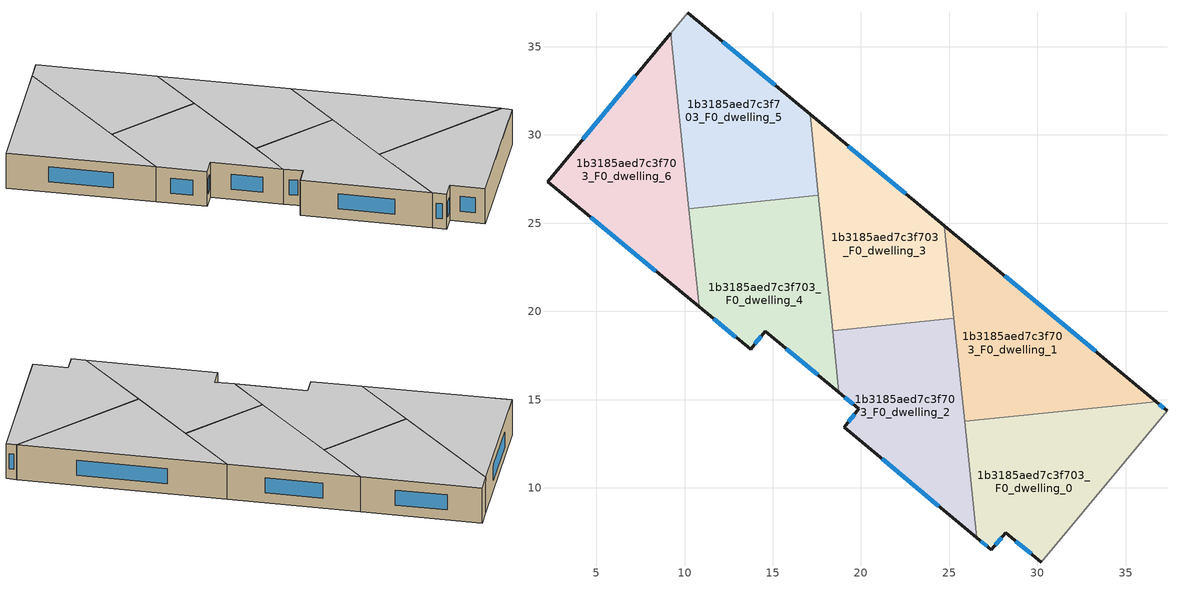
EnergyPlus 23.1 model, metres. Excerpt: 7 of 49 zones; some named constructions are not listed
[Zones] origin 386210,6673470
1b3185aed7c3f703_F0_dwelling_0
 floor ground (EU_floor_Construction): 37.35,14.38 30.22,5.77 28.21,7.46 27.38,6.49 26.56,7.18 25.87,13.76 36.73,14.89 z0
 wall outside (EU_wall_Construction): 26.56,7.18 27.38,6.49 28.21,7.46 30.22,5.77 / 37.35,14.38 36.73,14.89 z0:3
 wall to 1b3185aed7c3f703_F0_dwelling_1 (EU_wall_Construction): 36.73,14.89 25.87,13.76 z0:3
 wall adiabatic (EU_wall_Construction): 30.22,5.77 37.35,14.38 z0:3
 wall to 1b3185aed7c3f703_F0_dwelling_2 (EU_wall_Construction): 25.87,13.76 26.56,7.18 z0:3
 window (EU_Window_Construction): 26.79,6.98 27.15,6.69 / 37.17,14.52 36.91,14.74 / 28.79,6.97 29.65,6.25 / 27.62,6.77 27.98,7.18 z0.86:2.14
 ceiling to 1b3185aed7c3f703_F1_dwelling_0 (EU_floor_Construction): 30.22,5.77 37.35,14.38 36.73,14.89 25.87,13.76 26.56,7.18 27.38,6.49 28.21,7.46 z3
1b3185aed7c3f703_F0_dwelling_1
 floor ground (EU_floor_Construction): 36.73,14.89 25.87,13.76 24.72,24.86 z0
 wall outside (EU_wall_Construction): 36.73,14.89 24.72,24.86 z0:3
 wall to 1b3185aed7c3f703_F0_dwelling_3 (EU_wall_Construction): 24.72,24.86 25.27,19.62 z0:3
 wall to 1b3185aed7c3f703_F0_dwelling_2 (EU_wall_Construction): 25.27,19.62 25.87,13.76 z0:3
 window (EU_Window_Construction): 33.3,17.74 28.15,22.01 z0.86:2.14
 ceiling to 1b3185aed7c3f703_F1_dwelling_1 (EU_floor_Construction): 36.73,14.89 24.72,24.86 25.87,13.76 z3
1b3185aed7c3f703_F0_dwelling_2
 floor ground (EU_floor_Construction): 25.27,19.62 26.56,7.18 19.05,13.44 19.87,14.48 18.75,15.41 18.39,18.9 z0
 wall outside (EU_wall_Construction): 18.75,15.41 19.87,14.48 19.05,13.44 26.56,7.18 z0:3
 wall to 1b3185aed7c3f703_F0_dwelling_3 (EU_wall_Construction): 25.27,19.62 18.39,18.9 z0:3
 wall to 1b3185aed7c3f703_F0_dwelling_4 (EU_wall_Construction): 18.39,18.9 18.75,15.41 z0:3
 window (EU_Window_Construction): 21.2,11.65 24.41,8.97 / 19.64,14.18 19.29,13.73 / 19.07,15.15 19.55,14.74 z0.86:2.14
 ceiling to 1b3185aed7c3f703_F1_dwelling_2 (EU_floor_Construction): 26.56,7.18 25.27,19.62 18.39,18.9 18.75,15.41 19.87,14.48 19.05,13.44 z3
1b3185aed7c3f703_F0_dwelling_3
 floor ground (EU_floor_Construction): 24.72,24.86 25.27,19.62 18.39,18.9 17.11,31.18 z0
 wall outside (EU_wall_Construction): 24.72,24.86 17.11,31.18 z0:3
 wall to 1b3185aed7c3f703_F0_dwelling_5 (EU_wall_Construction): 17.11,31.18 17.59,26.58 z0:3
 wall to 1b3185aed7c3f703_F0_dwelling_4 (EU_wall_Construction): 17.59,26.58 18.39,18.9 z0:3
 window (EU_Window_Construction): 22.55,26.67 19.29,29.37 z0.86:2.14
 ceiling to 1b3185aed7c3f703_F1_dwelling_3 (EU_floor_Construction): 25.27,19.62 24.72,24.86 17.11,31.18 18.39,18.9 z3
1b3185aed7c3f703_F0_dwelling_4
 floor ground (EU_floor_Construction): 17.59,26.58 18.75,15.41 14.59,18.89 13.74,17.86 10.82,20.27 10.24,25.81 z0
 wall outside (EU_wall_Construction): 10.82,20.27 13.74,17.86 14.59,18.89 18.75,15.41 z0:3
 wall to 1b3185aed7c3f703_F0_dwelling_5 (EU_wall_Construction): 17.59,26.58 10.24,25.81 z0:3
 wall to 1b3185aed7c3f703_F0_dwelling_6 (EU_wall_Construction): 10.24,25.81 10.82,20.27 z0:3
 window (EU_Window_Construction): 13.98,18.15 14.35,18.59 / 11.65,19.58 12.91,18.55 / 15.78,17.89 17.56,16.41 z0.86:2.14
 ceiling to 1b3185aed7c3f703_F1_dwelling_4 (EU_floor_Construction): 18.75,15.41 17.59,26.58 10.24,25.81 10.82,20.27 13.74,17.86 14.59,18.89 z3
1b3185aed7c3f703_F0_dwelling_5
 floor ground (EU_floor_Construction): 17.11,31.18 17.59,26.58 10.24,25.81 9.21,35.77 10.17,36.94 z0
 wall outside (EU_wall_Construction): 17.11,31.18 10.17,36.94 z0:3
 wall adiabatic (EU_wall_Construction): 10.17,36.94 9.21,35.77 z0:3
 wall to 1b3185aed7c3f703_F0_dwelling_6 (EU_wall_Construction): 9.21,35.77 10.24,25.81 z0:3
 window (EU_Window_Construction): 15.13,32.83 12.16,35.29 z0.86:2.14
 ceiling to 1b3185aed7c3f703_F1_dwelling_5 (EU_floor_Construction): 17.59,26.58 17.11,31.18 10.17,36.94 9.21,35.77 10.24,25.81 z3
1b3185aed7c3f703_F0_dwelling_6
 floor ground (EU_floor_Construction): 9.21,35.77 10.82,20.27 2.23,27.35 z0
 wall outside (EU_wall_Construction): 9.21,35.77 2.23,27.35 10.82,20.27 z0:3
 window (EU_Window_Construction): 4.68,25.32 8.37,22.29 / 7.21,33.37 4.22,29.76 z0.86:2.14
 ceiling to 1b3185aed7c3f703_F1_dwelling_6 (EU_floor_Construction): 10.82,20.27 9.21,35.77 2.23,27.35 z3
[SCHEDULE:FILE] Column Number=1; Rows to Skip at Top=0; Number of Hours of Data=8760; Column Separator=Comma; Interpolate to Timestep=No; Minutes per Item=60; Adjust Schedule for Daylight Savings=Yes
Name | File
EU_Step8_GainSchedule_1b3185aed7c3f703_F2_dwelling_5_f000 | ../../schedules/1b3185aed7c3f703/1b3185aed7c3f703_F2_dwelling_5_f000_gain.csv
EU_Step8_GainSchedule_1b3185aed7c3f703_F2_dwelling_6_f000 | ../../schedules/1b3185aed7c3f703/1b3185aed7c3f703_F2_dwelling_6_f000_gain.csv
EU_Step8_GainSchedule_1b3185aed7c3f703_F3_dwelling_0_f000 | ../../schedules/1b3185aed7c3f703/1b3185aed7c3f703_F3_dwelling_0_f000_gain.csv
EU_Step8_GainSchedule_1b3185aed7c3f703_F3_dwelling_1_f000 | ../../schedules/1b3185aed7c3f703/1b3185aed7c3f703_F3_dwelling_1_f000_gain.csv
EU_Step8_GainSchedule_1b3185aed7c3f703_F3_dwelling_2_f000 | ../../schedules/1b3185aed7c3f703/1b3185aed7c3f703_F3_dwelling_2_f000_gain.csv
EU_Step8_GainSchedule_1b3185aed7c3f703_F3_dwelling_3_f000 | ../../schedules/1b3185aed7c3f703/1b3185aed7c3f703_F3_dwelling_3_f000_gain.csv
EU_Step8_GainSchedule_1b3185aed7c3f703_F3_dwelling_4_f000 | ../../schedules/1b3185aed7c3f703/1b3185aed7c3f703_F3_dwelling_4_f000_gain.csv
EU_Step8_GainSchedule_1b3185aed7c3f703_F3_dwelling_5_f000 | ../../schedules/1b3185aed7c3f703/1b3185aed7c3f703_F3_dwelling_5_f000_gain.csv
EU_Step8_GainSchedule_1b3185aed7c3f703_F3_dwelling_6_f000 | ../../schedules/1b3185aed7c3f703/1b3185aed7c3f703_F3_dwelling_6_f000_gain.csv
EU_Step8_GainSchedule_1b3185aed7c3f703_F4_dwelling_0_f000 | ../../schedules/1b3185aed7c3f703/1b3185aed7c3f703_F4_dwelling_0_f000_gain.csv
EU_Step8_GainSchedule_1b3185aed7c3f703_F4_dwelling_1_f000 | ../../schedules/1b3185aed7c3f703/1b3185aed7c3f703_F4_dwelling_1_f000_gain.csv
EU_Step8_GainSchedule_1b3185aed7c3f703_F4_dwelling_2_f000 | ../../schedules/1b3185aed7c3f703/1b3185aed7c3f703_F4_dwelling_2_f000_gain.csv
EU_Step8_GainSchedule_1b3185aed7c3f703_F4_dwelling_3_f000 | ../../schedules/1b3185aed7c3f703/1b3185aed7c3f703_F4_dwelling_3_f000_gain.csv
EU_Step8_GainSchedule_1b3185aed7c3f703_F4_dwelling_4_f000 | ../../schedules/1b3185aed7c3f703/1b3185aed7c3f703_F4_dwelling_4_f000_gain.csv
EU_Step8_GainSchedule_1b3185aed7c3f703_F4_dwelling_5_f000 | ../../schedules/1b3185aed7c3f703/1b3185aed7c3f703_F4_dwelling_5_f000_gain.csv
EU_Step8_GainSchedule_1b3185aed7c3f703_F4_dwelling_6_f000 | ../../schedules/1b3185aed7c3f703/1b3185aed7c3f703_F4_dwelling_6_f000_gain.csv
